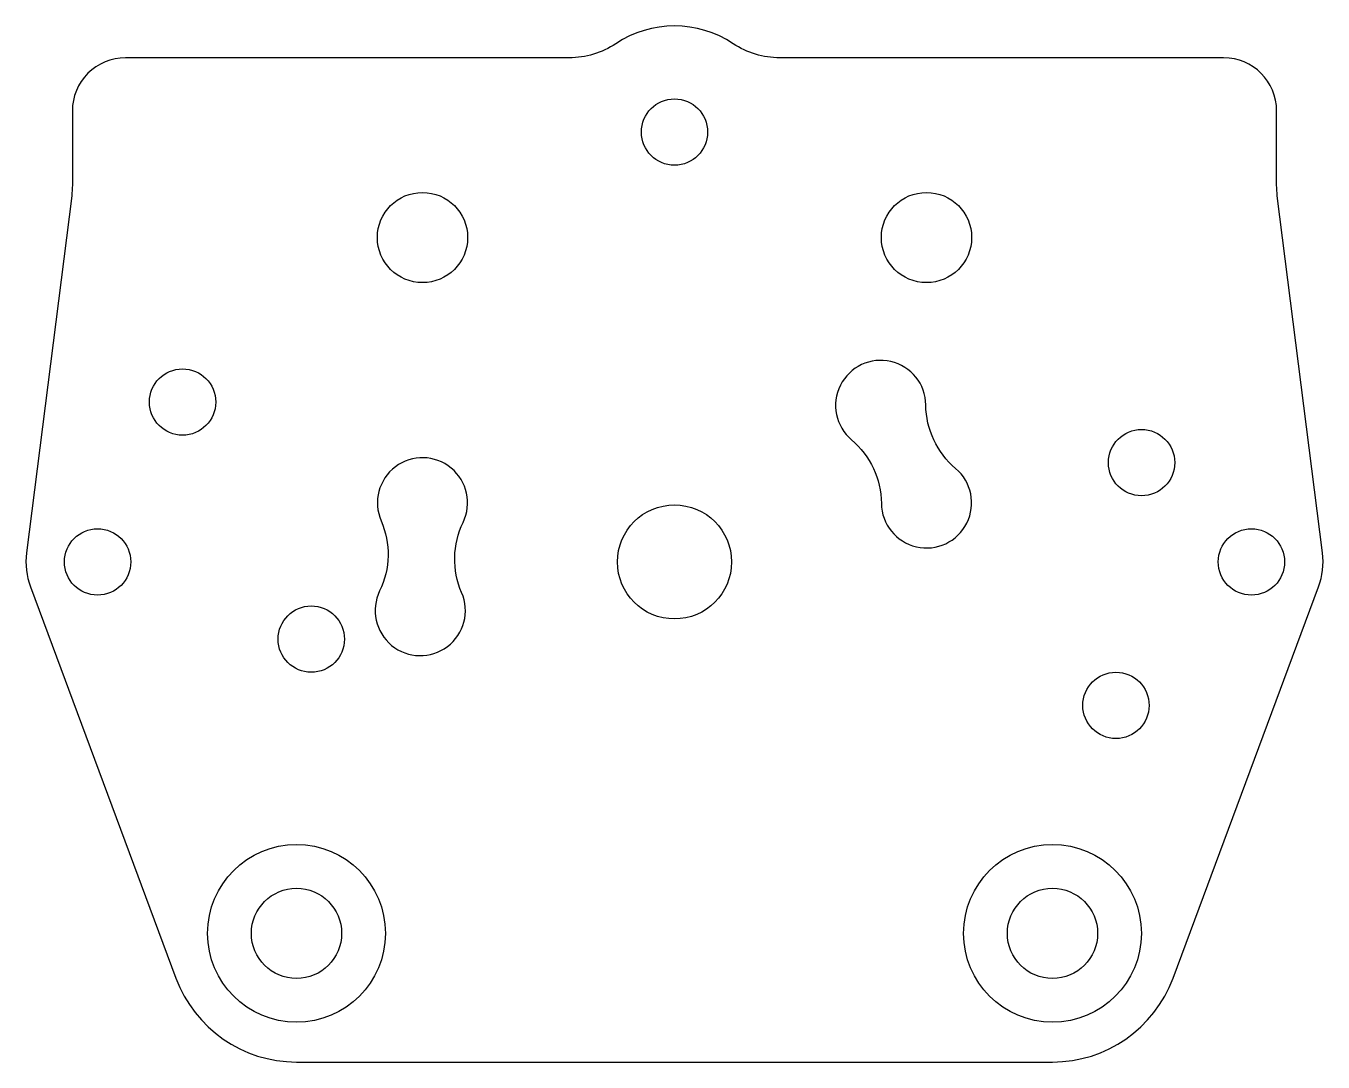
# Model space of a CAD drawing. Header units: millimetres. Extents: x -24.5 to 24.4, y -18.9 to 20.2.
import ezdxf

# ---------------------------------------------------------------- set-up
doc = ezdxf.new("R2010")
doc.units = ezdxf.units.MM
doc.layers.get('0').update_dxf_attribs({"linetype": 'CONTINUOUS'})

msp = doc.modelspace()

# ---------------------------------------------------------------- linework, layer by layer
for points in [[(-18.796, -15.69, 0.313388), (-14.25, -18.85), (14.25, -18.85, 0.313388), (18.796, -15.69), (24.281, -0.941, 0.121059), (24.429, 0.339), (22.725, 13.802, -0.031478), (22.7, 14.2), (22.7, 17, 0.413765), (20.703, 19), (3.972, 19, -0.147745), (2.215, 19.531, 0.302084), (-2.215, 19.531, -0.147745), (-3.972, 19), (-20.7, 19, 0.414214), (-22.7, 17), (-22.7, 14.2, -0.031478), (-22.725, 13.802), (-24.429, 0.339, 0.121059), (-24.281, -0.941)], [(7.8, 2.207, 1.557367), (10.598, 3.523, -0.217946), (9.474, 5.914, 1.557367), (6.676, 4.599, -0.217946)], [(-11.115, -1.092, 1.557367), (-8.024, -1.156, -0.217946), (-7.969, 1.486, 1.557367), (-11.06, 1.55, -0.217946)]]:
    msp.add_lwpolyline(points, format="xyb", close=True)
for centre, radius in [((0, 16.2), 1.25), ((-9.5, 12.225), 1.7), ((9.5, 12.225), 1.7), ((-18.546, 6.026), 1.25), ((17.607, 3.742), 1.25), ((0, 0), 2.15), ((-21.75, 0), 1.25), ((21.75, 0), 1.25), ((-13.694, -2.911), 1.25), ((16.643, -5.408), 1.25), ((-14.25, -14), 3.35), ((14.25, -14), 3.35), ((-14.25, -14), 1.7), ((14.25, -14), 1.7)]:
    msp.add_circle(centre, radius)

doc.saveas('drawing.dxf')
